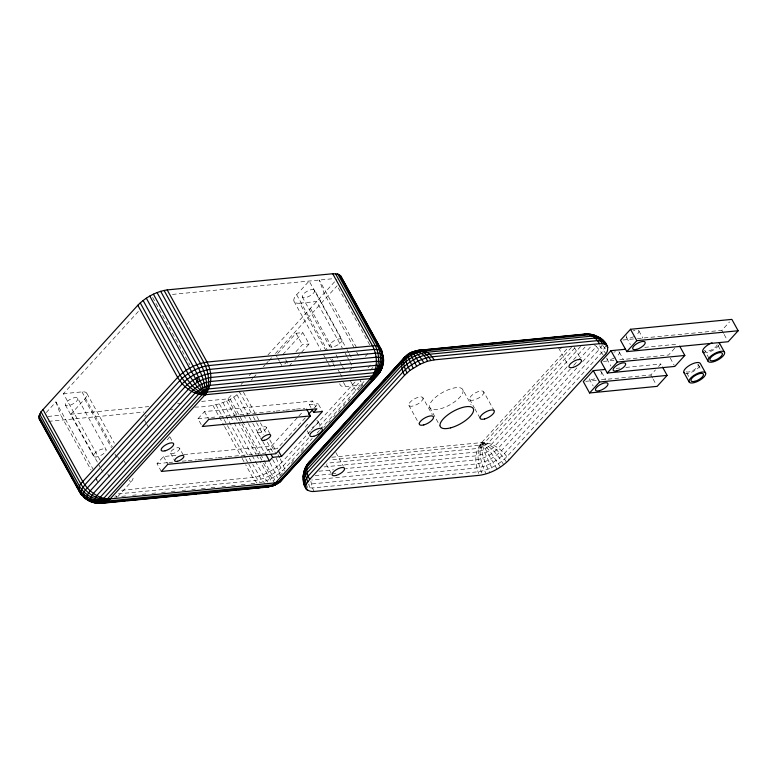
<?xml version="1.0" encoding="UTF-8"?>
<svg xmlns="http://www.w3.org/2000/svg" width="777" height="777" viewBox="0 0 777 777"><rect width="100%" height="100%" fill="white"/><g stroke="black" fill="none" stroke-linecap="round" stroke-linejoin="round"><path stroke-width="0.58" stroke-dasharray="3.88 2.91" d="M605.739 345.969L601.816 352.505L506.925 456.662C499.184 464.491 488.937 470.163 477.991 471.785L312.461 487.966L307.517 487.703L307.032 485.8M602.34 345.066L599.29 349.378L504.399 453.535C497.018 461.014 487.237 466.423 476.796 467.968L308.683 484.217L310.557 489.792M46.231 412.568L55.925 401.923L93.143 469.337M100.116 460.178L63.413 393.696L139.054 310.674M100.612 468.007L70.901 414.19L84.635 399.116A14.083 5.39 -28.9 0 0 81.993 391.88L63.413 393.696M144.804 416.54L146.231 414.976M325.961 350.67L299.747 303.185A16.434 6.284 -28.9 0 1 296.659 294.745L309.149 281.041L346.435 348.572M117.735 496.668L130.662 482.478A14.083 5.39 -28.9 0 0 132.984 476.961M161.315 471.445L157.022 463.675L163.52 456.546L177.933 455.137M201.194 424.553L197.98 418.725L204.468 411.596L312.568 401.029L315.792 406.857M201.612 401.418L227.991 398.834L232.886 393.463M241.045 384.508L243.492 381.818M249.203 375.553L251.651 372.863M267.968 354.953L337.053 279.118M251.156 380.157L252.778 378.38M253.593 377.486L256.022 374.815M263.325 366.802L264.947 365.025M265.753 364.131L268.191 361.47M268.997 360.577L272.241 357.012M275.485 353.457L337.131 285.79M277.68 353.438L296.056 333.265L302.816 332.605L309.1 343.997L300.31 353.642M282.838 354.535L302.816 332.605M284.77 363.957L287.16 361.324M295.959 351.68L302.35 344.658L309.1 343.997M289.122 365.928L291.521 363.296M294.716 359.79L296.319 358.032M297.115 357.158L299.514 354.526M305.322 417.832L277.214 448.679L268.376 449.543L265.122 453.108L248.31 454.749M183.935 454.555L271.62 445.979L298.067 416.948M298.863 416.074L302.875 411.674M310.936 407.507L309.324 404.594L312.568 401.029M314.151 408.139L318.162 403.729L322.455 411.499M349.708 370.406L352.826 366.977M365.384 356.293L367.812 353.632M310.45 430.944L282.061 462.101C274.213 470.056 263.801 475.815 252.69 477.457L120.989 490.336M311.266 430.05L355.06 381.983M368.036 367.735L370.464 365.064M308.77 437.83L283.624 465.423C275.893 473.251 265.637 478.923 254.701 480.545L116.958 494.007M319.318 426.252L360.674 380.856M370.406 370.173L372.843 367.502M248.786 464.228L255.808 476.961L259.965 482.663C269.24 480.4 277.962 475.553 284.635 468.696L312.208 438.432M317.074 433.09L319.502 430.419M320.318 429.526L364.928 380.565M279.72 475.932L284.615 470.561M291.142 463.393L295.221 458.916M300.932 452.651L305.011 448.174M323.776 427.573L325.408 425.786M328.671 422.202L330.303 420.406M333.566 416.822L335.198 415.035M338.461 411.451L340.093 409.664M343.356 406.08L344.988 404.293M348.251 400.709L349.883 398.912M357.974 390.035L359.537 388.325M360.314 387.47L362.655 384.897L360.324 380.672M566.783 349.116L481.633 442.599C474.562 451.087 474.329 463.782 478.807 473.533M571.503 347.338L484.722 442.599L482.012 444.522L479.623 445.26L329.798 459.906M574.815 347.921L488.034 443.172L482.702 446.969L477.991 448.426L326.962 463.189M580.691 346.387L491.482 444.318L483.682 449.854L476.787 451.991L323.339 466.987M567.123 366.744L494.939 445.979C489.889 451.087 483.197 454.788 476.058 455.846L345.561 468.599M573.611 359.625L584.964 347.164M570.493 368.881L498.31 448.115C492.297 454.205 484.324 458.615 475.806 459.877L345.318 472.63M573.737 365.316L577.797 360.868M578.603 359.984L591.579 345.736M576.923 367.871L501.495 450.66C494.696 457.546 485.683 462.529 476.058 463.956L311.732 480.021M582.604 361.635L596.386 346.503L603.894 355.769M674.689 348.281L668.541 355.031L617.87 359.984M601.388 379.807L650.854 374.97L655.467 369.91M658.537 366.53L660.838 364.005L661.985 366.074M637.422 338.587L721.872 330.332L729.554 321.901M194.736 407.08C210.8 407.031 227.71 403.642 239.811 392.356L252.7 415.705M172.445 294.405L333.216 278.69M299.747 303.185L316.637 301.534L342.268 347.96M622.94 340.005L636.208 338.714M644.755 347.368L678.535 344.065M339.802 383.712A16.434 6.284 -28.9 0 0 345.765 386.548L362.655 384.897M603.399 361.402L616.666 360.101M47.999 416.433L60.771 415.18L91.006 469.959M70.901 414.19L148.844 406.575M177.622 403.758L181.226 403.409M48.533 421.367L143.988 412.043M169.367 409.557L172.989 409.207M616.2 368.366L619.823 368.016M625.854 367.424L660.838 364.005M309.324 404.594L318.162 403.729M197.98 418.725L214.792 417.074M219.6 416.608L244.823 414.141M246.018 414.024L265.239 412.15M266.443 412.033L274.854 411.208M276.049 411.091L284.46 410.266M285.664 410.149L295.27 409.217M296.474 409.09L304.875 408.275M585.703 381.332L596.561 380.274M157.022 463.675L167.832 462.616M169.036 462.5L172.64 462.15M182.245 461.208L187.053 460.742M188.257 460.625L196.659 459.799M197.863 459.683L207.469 458.741M208.673 458.624L217.084 457.808M218.279 457.692L226.69 456.866M227.894 456.75L247.105 454.866M331.808 457.245L481.633 442.599C493.142 442.23 503.389 450.398 509.003 459.935M318.978 471.202L333.479 469.784M315.112 475.582L330.817 474.048M332.022 473.931L336.859 473.455M114.452 497.066L116.871 496.824M121.698 496.357L126.534 495.881M132.576 495.289L136.198 494.939M142.24 494.347L145.862 493.987M151.904 493.405L156.74 492.929M161.577 492.453L166.404 491.987M171.241 491.511L176.078 491.035M182.119 490.452L185.742 490.093M191.783 489.5L195.406 489.151M201.447 488.558L206.284 488.082M211.111 487.616L215.948 487.14M221.989 486.548L225.612 486.198M231.653 485.606L235.276 485.256M241.317 484.663L246.154 484.188M250.981 483.712L255.818 483.245M593.997 344.59L596.386 346.503M599.562 345.814L605.807 353.418M265.258 483.916L261.13 479.176L252.778 464.393M603.01 345.794L607.148 351.185M257.022 483.129L252.69 477.457L245.658 464.724M267.754 482.08L264.666 477.923L255.196 461.004M506.575 462.334C501.078 453.205 492.637 444.24 481.633 442.599C476.068 451.767 477.602 463.684 481.905 473.047M503.71 464.714C498.319 455.846 491.569 446.6 481.633 442.599C477.913 452.942 481.429 464.461 486.159 473.892M500.495 467.006L489.471 450.524L481.633 442.599C480.662 453.137 485.12 463.393 489.743 472.63M497.027 469.123L481.633 442.599L484.916 453.108L492.482 469.298M721.872 330.332L723.591 333.44M724.164 334.479L727.019 339.656M720.056 349.223L717.142 343.949A7.042 2.69 -28.9 0 1 711.839 349.767A7.042 2.69 -28.9 0 1 704.681 350.466L709.333 358.906M698.222 364.714L701.126 369.988M688.665 376.495L685.751 371.221A7.042 2.69 -28.9 0 0 693.725 370.075A7.042 2.69 -28.9 0 0 697.765 364.16M670.26 358.139L674.261 365.384M638.898 330.895L642.9 338.141M650.854 374.97L652.573 378.078M653.146 379.108L656.002 384.285M626.437 337.412L630.438 344.658M619.356 352.292L623.358 359.537M606.886 358.809L610.887 366.054M601.66 372.222L605.662 379.477M574.456 347.562L580.283 358.11M589.199 378.739L593.201 385.994M558.576 347.921L567.307 363.753M483.78 391.938A7.984 3.05 -28.9 0 1 474.096 399.99A7.984 3.05 -28.9 0 1 472.261 394.969A7.984 3.05 -28.9 0 1 483.78 391.938L494.259 410.926M469.648 399.329L474.31 407.77M474.893 408.819L480.128 418.317M462.927 389.918A18.784 7.187 -28.9 0 1 440.161 408.857A18.784 7.187 -28.9 0 1 435.839 397.047A18.784 7.187 -28.9 0 1 462.927 389.918L471.076 404.691M429.691 407.294L440.17 426.282M422.97 397.882A7.984 3.05 -28.9 0 1 413.296 405.934A7.984 3.05 -28.9 0 1 411.46 400.913A7.984 3.05 -28.9 0 1 422.97 397.882L432.284 414.763M408.838 405.273L418.745 423.203M338.296 287.917L369.93 345.211M356.497 347.465L319.279 280.05L324.126 293.308L353.788 347.028M356.692 352.302L358.44 355.458M314.714 290.326A7.042 2.69 -28.9 0 1 306.177 297.436A7.042 2.69 -28.9 0 1 304.565 293.007A7.042 2.69 -28.9 0 1 314.714 290.326L341.967 339.695A7.042 2.69 -28.9 0 1 333.43 346.795A7.042 2.69 -28.9 0 1 331.808 342.366A7.042 2.69 -28.9 0 1 341.967 339.695M347.008 349.631L348.756 352.797M349.339 353.856L352.836 360.188M345.182 353.244L346.93 356.4M347.513 357.459L349.262 360.625M349.844 361.684L353.341 368.016M310.392 308.382L332.527 348.484M336.023 354.817L339.52 361.15M340.103 362.199L341.851 365.365M342.434 366.423L344.765 370.648M350.592 381.196L356.42 391.754M302.253 296.843L329.506 346.212M296.659 294.745L327.535 350.67M332.197 359.12L333.945 362.286M338.024 369.667L339.772 372.834M340.355 373.892L342.103 377.059M330.623 359.11L332.371 362.276M332.954 363.335L334.702 366.501M343.434 382.323L345.765 386.548M293.949 301.185L320.746 349.728M323.659 355.011L325.398 358.178M325.981 359.227L327.729 362.393M328.312 363.451L331.808 369.784M296.056 333.265L302.35 344.658M285.693 359.712L287.985 363.859M335.79 452.457L343.366 466.171M318.055 421.406L321.804 428.205M276.078 355.196L277.224 357.265M277.797 358.304L279.516 361.412M280.079 362.441L281.798 365.549M326.311 464.413L330.963 472.853M307.197 430.837L309.877 435.693M266.394 427.321A5.167 1.972 -28.9 0 1 260.13 432.527A5.167 1.972 -28.9 0 1 258.945 429.283A5.167 1.972 -28.9 0 1 266.394 427.321L270.678 435.091M243.405 392.074L256.293 415.413M256.876 416.482L259.809 421.785M260.392 422.843L266.249 433.459M269.765 439.821L275.621 450.427M277.962 454.671L279.72 457.857M280.312 458.916L284.635 468.696M271.62 445.979L275.903 453.749M253.283 416.763L263.238 434.799M267.337 442.23L273.193 452.836M276.126 458.139L282.352 470.959M268.376 449.543L269.978 452.457M236.946 394.735L248.659 415.957M249.252 417.026L252.175 422.329M252.758 423.387L260.373 437.179M262.723 441.423L269.163 453.098M272.678 459.46L278.419 470.143L280.458 475.961M257.255 432.099L261.538 439.869M233.731 397.028L247.785 422.494M248.378 423.552L264.772 453.263M270.046 462.81L277.68 477.942M230.264 399.145L241.977 420.367M242.56 421.435L260.13 453.263M260.713 454.322L274.669 479.778L271.532 481.419L260.023 461.519M227.991 398.834L237.888 416.773M238.471 417.832L241.385 423.106M241.968 424.164L259.45 455.817M260.033 456.876L262.937 462.15M263.52 463.209L274.009 482.206M226.641 401.039L234.839 415.899M235.421 416.958L237.772 421.202M238.354 422.261L255.924 454.089M256.507 455.157L259.44 460.46M222.98 402.651L230.011 415.384M230.594 416.443L233.518 421.746M234.11 422.805L251.68 454.642M252.263 455.701L254.603 459.945M219.386 403.914L248.679 456.973M249.262 458.032L252.195 463.335M215.987 404.817L223.601 418.609M224.184 419.667L245.27 457.867M245.853 458.925L248.193 463.17M212.859 405.312L223.99 425.466M224.572 426.534L241.56 457.303M242.142 458.362L245.076 463.665M152.642 297.445L189.928 364.986M204.468 411.596L208.76 419.366M179.584 448.29A5.167 1.972 -28.9 0 1 173.329 453.496A5.167 1.972 -28.9 0 1 172.135 450.252A5.167 1.972 -28.9 0 1 179.584 448.29L183.343 455.089M169.901 436.917L172.038 440.802M170.445 453.069L174.738 460.839M144.512 420.172L146.231 423.28M146.804 424.32L148.524 427.428M163.52 456.546L167.803 464.316M86.966 393.589L114.345 443.191M124.252 461.13L126 464.296M81.993 391.88L112.286 446.756M117.531 456.254L119.279 459.421M84.635 399.116L111.432 447.659M114.928 453.991L118.425 460.324M129.497 480.371L130.662 482.478M77.739 398.261A7.042 2.69 -28.9 0 1 69.561 405.4A7.042 2.69 -28.9 0 1 67.395 401.262A7.042 2.69 -28.9 0 1 77.739 398.261L106.041 449.524A7.042 2.69 -28.9 0 1 97.863 456.662A7.042 2.69 -28.9 0 1 95.697 452.525A7.042 2.69 -28.9 0 1 106.041 449.524M107.692 473.902L109.431 477.068M101.195 469.065L102.943 472.231M115.763 495.444L116.929 497.562M65.394 405.021L93.687 456.293M96.241 479.438L97.989 482.595M314.093 491.472L312.461 487.966L310.528 480.137M95.969 477.078L97.174 480.39M55.925 401.923L60.771 415.18M561.208 348.669A7.042 2.69 -28.9 0 1 559.984 348.698M316.754 420.571A7.042 2.69 -28.9 0 1 316.89 424.174A7.042 2.69 -28.9 0 1 309.518 428.506M305.555 427.156A7.042 2.69 -28.9 0 1 309.304 423.038M169.396 436.713A7.042 2.69 -28.9 0 1 165.647 440.831M699.922 365.948A9.392 3.594 -28.9 0 1 685.537 373.475M718.851 345.192A9.392 3.594 -28.9 0 1 706.04 352.729M638.441 330.342A7.042 2.69 -28.9 0 1 636.596 334.741M633.605 336.713A7.042 2.69 -28.9 0 1 626.806 335.693M633.381 330.837A7.042 2.69 -28.9 0 1 634.974 330.312M618.9 351.738A7.042 2.69 -28.9 0 1 615.637 357.177M614.053 358.1A7.042 2.69 -28.9 0 1 606.856 358.032M613.83 352.234A7.042 2.69 -28.9 0 1 615.423 351.709M600.359 371.387A7.042 2.69 -28.9 0 1 599.358 376.068M594.726 378.797A7.042 2.69 -28.9 0 1 589.17 377.972"/><path stroke-width="1.17" d="M335.47 273.659L375.291 345.814C380.837 356.225 379.225 370.347 370.542 378.584L275.66 482.74L276.699 484.178L278.448 482.905L275.466 484.819L268.007 487.053L102.477 503.234C94.056 504.564 75.69 498.261 87.354 487.975L182.245 383.819C189.627 376.35 199.407 370.94 209.848 369.386L375.378 353.214C388.578 351.311 383.236 369.716 377.583 375.213L279.973 481.857L278.011 482.585L110.12 498.921C98.475 500.932 86.597 493.91 80.837 483.935L41.016 411.791L137.811 305.274C145.668 297.329 156.08 291.569 167.191 289.918L332.721 273.737L337.742 273.999L340.656 275.884L380.487 348.038L383.352 356.624L382.75 363.685M262.762 487.344L270.755 486.285L275.66 482.74L278.992 482.672L284.061 477.233L280.798 481.031L275.66 482.74L274.213 485.372L270.755 486.285L105.225 502.466L102.477 503.234L97.883 503.341L89.724 501.068L85.13 498.358L79.225 491.491L39.394 419.347L38.947 416.064L41.016 411.791M305.798 486.965L304.652 485.848C301.69 477.874 303.37 468.531 309.061 462.15L403.943 357.983L409.129 354.361L407.653 354.691L405.157 356.789L307.692 464.277C301.447 471.814 300.165 492.783 314.093 491.472L479.623 475.291C490.734 473.64 501.146 467.88 509.003 459.935L603.894 355.769C613.781 348.29 602.068 334.984 592.569 336.062L427.039 352.243C417.424 353.671 408.401 358.653 401.602 365.54L305.06 471.736L303.894 473.669L304.069 477.136L306.439 484.003L305.711 486.043L306.157 489.325M381.458 366.657L381.206 368.735L382.235 367.016M303.185 476.991C303.525 470.716 306.138 464.597 310.955 460.489L329.603 440.005M379.477 371.387L377.583 375.213L279.973 481.857M409.693 353.962L412.432 351.981L418.638 350.31L584.168 334.129C590.889 333.304 597.552 335.693 602.602 340.064L604.467 342.832M307.07 465.462L310.295 461.295M382.575 360.227L383.265 358.304L382.643 355.633M305.079 469.697L303.778 473.271L304.195 474.417M380.866 369.677L380.176 371.561L375.709 376.641M607.42 345.862L604.506 343.978L599.485 343.716L433.954 359.897L427.428 361.286C424.3 351.952 413.393 347.911 406.594 355.594C404.458 360.606 407.77 365.986 409.867 370.464L404.584 375.252L309.693 479.409L306.439 484.003M282.498 478.787L278.992 482.672M305.138 468.541L306.42 466.491M410.926 353.263L412.432 351.981L417.074 350.553L586.994 334.071L595.017 335.499L590.229 334.236L583.42 334.605M196.455 381.546L198.086 379.759L196.921 377.651M308.527 414.306L312.548 409.897M306.614 409.129L310.373 415.928L275.903 453.749L167.803 464.316L161.315 471.445L269.415 460.878L272.659 457.313L281.507 456.449L322.455 411.499L313.617 412.364L312.004 409.45M313.617 412.364L316.861 408.799L208.76 419.366L202.263 426.495L310.373 415.928M288.927 471.892L301.903 457.653M304.341 454.982L307.585 451.418M310.013 448.747L318.939 438.956M320.561 437.179L323.805 433.615M328.671 428.273L340.831 414.918M344.891 410.47L357.867 396.221M360.295 393.55L362.733 390.88M365.977 387.325L374.087 378.418M331.225 438.228L345.017 423.096M348.261 419.531L362.859 403.506M364.481 401.728L384.761 379.477M387.189 376.806L400.981 361.664M403.409 358.993L406.672 355.507M625.446 349.262L610.965 350.67L600.98 361.635L607.274 373.028L674.834 366.423L684.819 355.458L679.681 346.144M630.516 329.273L620.532 340.239L626.816 351.631L728.166 341.725L738.15 330.759L731.866 319.376L630.516 329.273L636.8 340.666L738.15 330.759M605.341 369.425L593.278 370.61L583.294 381.575L589.578 392.968L657.148 386.363L667.132 375.398L662.558 367.113M607.274 373.028L617.259 362.063L684.819 355.458M626.816 351.631L636.8 340.666M589.578 392.968L599.572 382.002L667.132 375.398M408.751 353.904L406.594 355.594M310.955 460.489C304.739 464.831 306.4 473.747 309.693 479.409M269.376 486.217L272.989 485.81L275.66 482.74L277.894 483.449L280.05 481.769M409.867 370.464L420.182 364.17L427.428 361.286M413.315 352.525C420.639 346.95 430.497 352.505 433.954 359.897M274.038 484.362L274.893 484.916L276.709 483.964M408.216 355.196C399.757 358.003 400.602 369.056 404.584 375.252M411.557 352.991L412.179 352.768M273.067 485.722L274.213 485.372M274.893 484.916L275.466 484.819L275.66 482.74L271.824 486.111L265.18 487.111M414.821 351.243L421.93 350.485M426.767 350.009L430.39 349.66M434.013 349.3L437.636 348.951M442.472 348.475L446.095 348.125M450.932 347.649L453.35 347.416M458.177 346.94L460.596 346.707M466.637 346.115L470.26 345.765M473.892 345.406L477.515 345.056M482.342 344.58L484.761 344.347M489.597 343.871L493.22 343.512M498.057 343.045L501.68 342.686M506.507 342.22L508.925 341.977M513.762 341.511L517.385 341.152M522.222 340.685L524.63 340.443M529.467 339.976L533.09 339.617M537.927 339.151L541.55 338.791M545.172 338.442L548.795 338.082M553.632 337.616L557.255 337.257M562.092 336.781L564.51 336.548M569.337 336.072L572.96 335.722M577.797 335.246L580.215 335.013M99.65 503.292L109.314 502.34M111.733 502.107L125.019 500.806M127.438 500.573L140.724 499.271M143.143 499.038L149.184 498.446M151.602 498.212L173.349 496.085M175.767 495.843L180.604 495.376M183.013 495.143L196.309 493.842M198.727 493.599L220.474 491.482M222.892 491.239L236.179 489.937M238.597 489.704L244.638 489.112M247.057 488.879L260.344 487.577M96.814 502.641C91.9 503.234 87.752 500.029 84.042 497.29M584.168 334.129C590.802 333.265 596.503 338.228 599.485 343.716M413.578 351.641L418.279 354.545L423.834 362.558M586.684 334.256L587.558 334.634M605.827 344.201L604.147 341.627L597.474 340.627L431.944 356.808C421.008 358.43 410.751 364.102 403.02 371.93L308.129 476.087L304.205 482.624L304.118 484.392L305.614 487.839M38.85 417.861L81.352 494.619L86.771 499.057M595.91 336.363L599.446 337.917M596.921 336.286L599.873 338.296L604.506 343.978M601.515 340.336L603.117 341.462M602.602 340.064L599.873 338.296L595.153 338.053L429.623 354.234C419.172 355.779 409.392 361.188 402.01 368.657L307.119 472.824L303.38 479.05L305.711 486.043M591.355 334.722L592.103 335.45M39.394 419.347L40.559 420.483M82.498 495.736C77.486 491.899 78.05 485.499 82.751 481.585L177.642 377.428C185.499 369.473 195.911 363.714 207.022 362.072L372.552 345.891C377.622 344.677 381.789 347.97 382.527 352.972M410.295 353.593L409.945 353.185L416.559 366.064M604.147 341.627L607.964 347.348M602.233 343.638C599.591 339.335 595.318 334.431 589.83 334.722L424.3 350.903C415.782 352.166 407.808 356.575 401.796 362.665L305.439 468.628L305.322 475.029L307.779 481.769M430.837 360.392C428.312 356.012 424.679 351.592 419.463 350.573L410.285 354.205L404.147 358.576C402.671 363.471 404.768 368.531 407.002 372.853M420.182 364.17L413.743 354.166L411.742 352.447L409.935 353.389L408.197 354.448L408.313 357.245L413.082 368.181M724.582 352.399A9.392 3.594 -28.9 0 0 711.042 355.963A9.392 3.594 -28.9 0 0 713.199 361.868A9.392 3.594 -28.9 0 0 724.582 352.399L719.337 342.9A9.392 3.594 -28.9 0 1 719.376 343.939M702.719 351.592L707.964 361.082M705.662 373.154A9.392 3.594 -28.9 0 0 692.113 376.719A9.392 3.594 -28.9 0 0 694.269 382.624A9.392 3.594 -28.9 0 0 705.662 373.154L700.417 363.665A9.392 3.594 -28.9 0 0 689.791 365.19A9.392 3.594 -28.9 0 0 684.401 373.086M683.799 372.348L689.044 381.847M610.965 350.67L617.259 362.063M593.278 370.61L599.572 382.002M381.031 349.524L340.656 275.884M339.491 274.747L379.322 346.901C385.227 357.692 380.643 372.037 370.542 378.584L205.011 394.765C193.502 395.134 183.255 386.956 177.642 377.428L137.811 305.274M337.742 273.999L377.573 346.153C383.333 356.828 380.06 371.173 370.542 378.584C374.339 380.128 380.497 372.436 374.184 372.746L208.654 388.927L203.943 390.384L198.611 394.182L103.72 498.339C101.476 499.825 102.243 503.341 105.225 502.466L110.12 498.921L205.011 394.765C212.51 385.722 212.296 372.144 207.022 362.072L167.191 289.918M332.721 273.737L372.552 345.891C377.826 355.963 378.04 369.541 370.542 378.584C379.011 377.049 383.022 368.133 383.459 360.363L381.993 351.505L379.127 349.65L374.184 349.397L208.654 365.578C197.708 367.191 187.461 372.863 179.72 380.701L84.829 484.858L81.624 489.374L80.818 493.152C87.782 501.544 100.476 503.603 110.12 498.921C98.611 499.29 88.364 491.113 82.751 481.585L42.92 409.43M278.283 450.621L281.507 456.449M271.056 454.399L272.659 457.313M265.666 454.079L269.415 460.878M164.064 290.413L203.895 362.568C208.877 372.29 210.888 384.984 205.011 394.765C194.007 393.113 185.567 384.159 180.07 375.019L140.239 302.875M160.664 291.307L200.485 363.461C205.215 372.902 208.731 384.411 205.011 394.765C195.076 390.763 188.325 381.517 182.935 372.639L143.104 300.485M157.071 292.579L196.902 364.734C201.525 373.96 205.983 384.217 205.011 394.765L197.173 386.829L188.092 373.727L146.319 298.203M153.409 294.192L195.085 369.774L201.729 384.256L205.011 394.765L191.511 371.639L149.796 296.086M39.676 414.024L79.497 486.169C85.392 496.522 98.592 502.272 110.12 498.921C105.167 503.865 97.834 503.991 91.628 501.864L87.199 499.436C85.693 496.299 88.355 493.142 90.258 490.86L185.149 386.693C191.948 379.807 200.961 374.825 210.586 373.397L376.117 357.216L380.468 357.449L382.993 359.081C382.517 367.181 377.535 374.592 370.542 378.584C375.563 377.146 379.409 373.475 381.507 368.813L382.867 364.083L382.449 362.946L380.215 361.499L376.369 361.305L210.839 377.476C202.321 378.739 194.347 383.148 188.335 389.248L93.444 493.405L90.394 498.484L90.734 500.99C97.144 503.078 104.273 502.175 110.12 498.921C98.902 503.35 84.751 498.853 78.768 488.218L38.947 416.064M41.142 421.542L42.317 423.659M43.483 425.786L44.658 427.904M45.824 430.031L49.339 436.392M50.515 438.519L54.031 444.881M55.196 447.008L68.667 471.406M72.183 477.777L73.359 479.895M74.524 482.022L78.04 488.383M79.215 490.51L80.381 492.628M306.556 488.714L307.323 490.462M303.729 480.205L303.807 482.128M704.457 352.709A9.392 3.594 -28.9 0 1 703.68 348.62A9.392 3.594 -28.9 0 1 711.975 342.832M94.26 499.805L95.289 502.641L99.087 502.719L102.904 502.117L110.12 498.921L103.506 502.369L99.961 503.098L98.242 501.418L100.272 497.202L195.163 393.045L202.962 387.5L209.858 385.363L375.388 369.182L377.894 369.318L379.351 370.26L379.574 371.901L377.049 374.601L370.542 378.584L377.088 373.99L381.565 367.667L380.477 365.977L376.117 365.326L210.586 381.507C203.448 382.566 196.756 386.266 191.705 391.385L96.814 495.541L94.26 499.805M106.342 500.067L106.624 500.835L107.799 501.01L273.329 484.829L275.718 484.09L278.428 482.167L373.319 378.01L373.931 376.282L372.552 375.913L207.022 392.094L204.633 392.832L201.923 394.765L106.342 500.067M450.641 427.845A18.784 7.187 -28.9 0 0 473.407 408.906A18.784 7.187 -28.9 0 0 446.319 416.035A18.784 7.187 -28.9 0 0 450.641 427.845M484.576 418.978A7.984 3.05 -28.9 0 0 494.259 410.926A7.984 3.05 -28.9 0 0 482.75 413.956A7.984 3.05 -28.9 0 0 484.576 418.978M423.776 424.922A7.984 3.05 -28.9 0 0 433.449 416.87A7.984 3.05 -28.9 0 0 421.94 419.901A7.984 3.05 -28.9 0 0 423.776 424.922M336.218 475.407A7.042 2.69 -28.9 0 0 344.532 468.278A7.042 2.69 -28.9 0 0 334.246 471.173A7.042 2.69 -28.9 0 0 336.218 475.407M573.154 367.356A7.042 2.69 -28.9 0 0 581.449 360.217A7.042 2.69 -28.9 0 0 571.153 363.121A7.042 2.69 -28.9 0 0 573.154 367.356M177.612 461.266A5.167 1.972 -28.9 0 0 183.877 456.06A5.167 1.972 -28.9 0 0 176.428 458.022A5.167 1.972 -28.9 0 0 177.612 461.266M264.423 440.297A5.167 1.972 -28.9 0 0 270.678 435.091A5.167 1.972 -28.9 0 0 263.238 437.053A5.167 1.972 -28.9 0 0 264.423 440.297M165.112 450.815A7.042 2.69 -28.9 0 0 173.65 443.716A7.042 2.69 -28.9 0 0 163.491 446.387A7.042 2.69 -28.9 0 0 165.112 450.815M313.801 436.276A7.042 2.69 -28.9 0 0 322.338 429.176A7.042 2.69 -28.9 0 0 312.189 431.847A7.042 2.69 -28.9 0 0 313.801 436.276M694.92 381.303A7.042 2.69 -28.9 0 0 703.457 374.203A7.042 2.69 -28.9 0 0 693.298 376.874A7.042 2.69 -28.9 0 0 694.92 381.303M713.84 360.547A7.042 2.69 -28.9 0 0 722.377 353.448A7.042 2.69 -28.9 0 0 712.227 356.119A7.042 2.69 -28.9 0 0 713.84 360.547M636.645 349.388A7.042 2.69 -28.9 0 0 645.192 342.288A7.042 2.69 -28.9 0 0 635.032 344.959A7.042 2.69 -28.9 0 0 636.645 349.388M617.103 370.784A7.042 2.69 -28.9 0 0 625.64 363.685A7.042 2.69 -28.9 0 0 615.481 366.355A7.042 2.69 -28.9 0 0 617.103 370.784M599.417 390.714A7.042 2.69 -28.9 0 0 607.954 383.615A7.042 2.69 -28.9 0 0 597.795 386.286A7.042 2.69 -28.9 0 0 599.417 390.714"/></g></svg>
